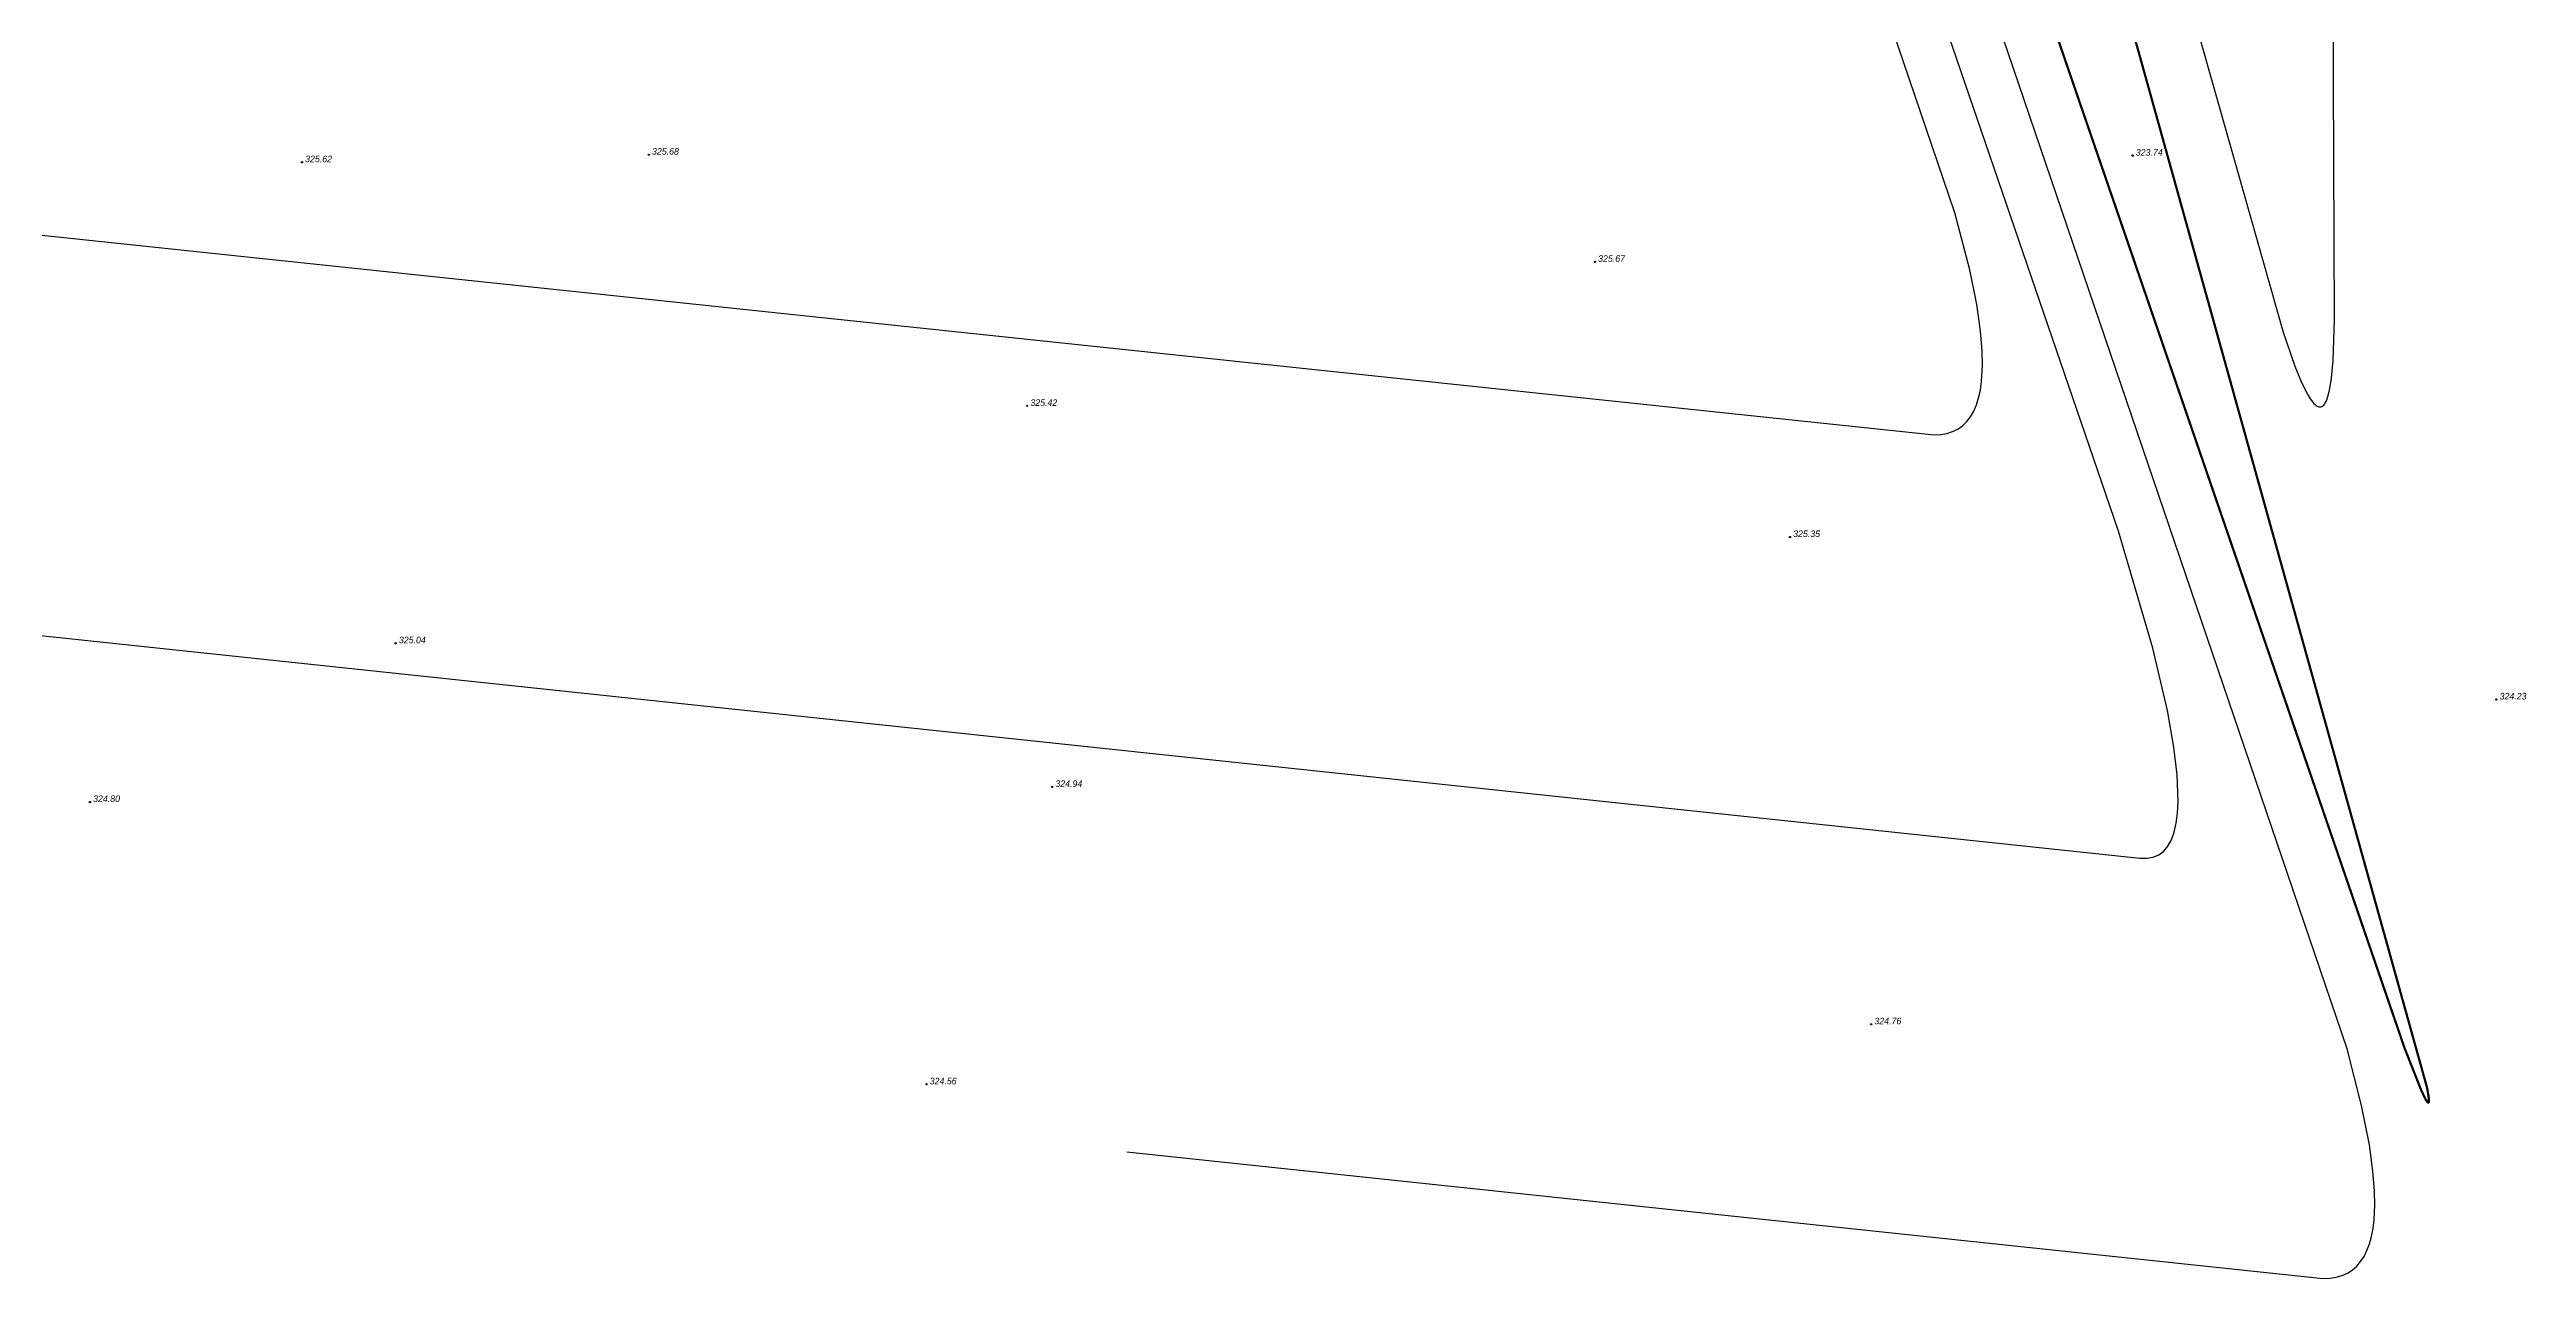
# Model space of a CAD drawing. Extents: x 108150 to 142535, y -18867 to -9422.
# Drawn here: x 141318.3 to 141648, y -13851.6 to -13687.9 of the extents above; entities that cross this region are included whole.
import ezdxf

# ---------------------------------------------------------------- set-up
doc = ezdxf.new("R2010")
doc.units = 0
doc.header["$MEASUREMENT"] = 0
for name, color, linetype in [('GEO_POINTS111', 7, 'Continuous'), ('R_Поверхность1_CNT-MAJ', 7, 'Continuous'), ('R_Поверхность1_CNT-MIN', 7, 'Continuous')]:
    doc.layers.add(name, color=color, linetype=linetype)

msp = doc.modelspace()

# ---------------------------------------------------------------- linework, layer by layer
at = {"layer": 'GEO_POINTS111'}
for points, elevation in [([(141351.8847, -13702.9289), (141351.8847, -13702.9289)], 325.6244), ([(141398.0671, -13701.9239), (141398.0671, -13701.9239)], 325.6797), ([(141595.5774, -13702.0513), (141595.5774, -13702.0513)], 323.7404), ([(141524.0028, -13716.1921), (141524.0028, -13716.1921)], 325.6712), ([(141448.4272, -13735.3696), (141448.4272, -13735.3696)], 325.4167), ([(141549.9632, -13752.8377), (141549.9632, -13752.8377)], 325.354), ([(141364.3687, -13766.9786), (141364.3687, -13766.9786)], 325.0373), ([(141644.0088, -13774.4649), (141644.0088, -13774.4649)], 324.2341), ([(141323.6639, -13788.1176), (141323.6639, -13788.1176)], 324.799), ([(141451.7562, -13786.1103), (141451.7562, -13786.1103)], 324.945), ([(141560.7826, -13817.7192), (141560.7826, -13817.7192)], 324.7574), ([(141435.0257, -13825.7059), (141435.0257, -13825.7059)], 324.5577)]:
    msp.add_lwpolyline(points, dxfattribs=dict(at, elevation=elevation))
for centre in [(141351.8847, -13702.9289, 325.6244), (141398.0671, -13701.9239, 325.6797), (141595.5774, -13702.0513, 323.7404), (141524.0028, -13716.1921, 325.6712), (141448.4272, -13735.3696, 325.4167), (141549.9632, -13752.8377, 325.354), (141364.3687, -13766.9786, 325.0373), (141644.0088, -13774.4649, 324.2341), (141323.6639, -13788.1176, 324.799), (141451.7562, -13786.1103, 324.945), (141560.7826, -13817.7192, 324.7574), (141435.0257, -13825.7059, 324.5577)]:
    msp.add_circle(centre, 0.0875, dxfattribs=at)
at = {"layer": 'R_Поверхность1_CNT-MAJ', "color": 42, "const_width": 0.3, "elevation": 324}
msp.add_lwpolyline([(141579.8743, -13628.9589), (141634.7734, -13826.1468), (141634.9583, -13827.1965), (141635.011, -13827.6402), (141635.0218, -13827.8585), (141635.0199, -13827.9444), (141635.0132, -13828.0148), (141635.0016, -13828.0696), (141634.9852, -13828.109), (141634.9638, -13828.1328), (141634.9377, -13828.1411), (141634.9067, -13828.134), (141634.8731, -13828.1131), (141634.8358, -13828.0791), (141634.7943, -13828.0318), (141634.7487, -13827.9711), (141634.6448, -13827.8099), (141634.4578, -13827.4681), (141633.9711, -13826.4248), (141631.7764, -13820.8647), (141555.6302, -13599.1442)], dxfattribs=at)
at = {"layer": 'R_Поверхность1_CNT-MIN', "color": 44}
for points, elevation in [([(141230.8701, -13756.7967), (141596.5237, -13795.5957), (141597.4699, -13795.6154), (141598.3196, -13795.4634), (141599.0727, -13795.1397), (141599.7293, -13794.6444), (141600.2894, -13793.9774), (141600.7531, -13793.1387), (141601.1202, -13792.1283), (141601.3907, -13790.9463), (141601.5648, -13789.5926), (141601.6424, -13788.0672), (141601.508, -13784.5014), (141601.0708, -13780.7981), (141600.2049, -13775.9125), (141598.265, -13767.6295), (141593.6901, -13752.0573), (141535.2395, -13581.2269)], 325), ([(141276.8517, -13708.3654), (141569.1433, -13739.2298), (141570.0377, -13739.1858), (141570.8654, -13739.042), (141571.6265, -13738.7986), (141572.321, -13738.4554), (141572.9488, -13738.0126), (141573.5099, -13737.47), (141574.0043, -13736.8278), (141574.4321, -13736.0858), (141574.7933, -13735.2442), (141575.0878, -13734.3028), (141575.3156, -13733.2617), (141575.4767, -13732.121), (141575.5975, -13729.9697), (141575.5581, -13728.0581), (141575.3404, -13725.4164), (141574.8319, -13721.8768), (141573.8979, -13717.2375), (141571.9269, -13709.6577), (141529.4518, -13584.699)], 325.5), ([(141461.6768, -13834.7015), (141620.9596, -13851.5589), (141621.8592, -13851.5226), (141622.6956, -13851.3918), (141623.4688, -13851.1665), (141624.1788, -13850.8466), (141624.8256, -13850.4322), (141625.4092, -13849.9233), (141625.9296, -13849.3198), (141626.3868, -13848.6218), (141626.7808, -13847.8293), (141627.1116, -13846.9422), (141627.3792, -13845.9607), (141627.5835, -13844.8846), (141627.7247, -13843.7139), (141627.8178, -13841.7926), (141627.7816, -13839.8856), (141627.5765, -13837.2629), (141627.096, -13833.7651), (141626.0576, -13828.5066), (141624.1205, -13820.9774), (141549.635, -13601.9919)], 324.5), ([(141592.0578, -13642.4381), (141615.6132, -13725.563), (141617.1841, -13730.0758), (141617.9897, -13732.0472), (141618.5499, -13733.236), (141618.9024, -13733.8905), (141619.2382, -13734.4345), (141619.5573, -13734.8682), (141619.7105, -13735.0436), (141619.8596, -13735.1914), (141620.0045, -13735.3116), (141620.1451, -13735.4042), (141620.2816, -13735.4692), (141620.3492, -13735.4916), (141620.4955, -13735.516), (141620.6366, -13735.5054), (141620.7723, -13735.4598), (141620.9027, -13735.3791), (141621.0278, -13735.2634), (141621.1476, -13735.1127), (141621.2621, -13734.9269), (141621.3713, -13734.7061), (141621.4751, -13734.4503), (141621.6669, -13733.8336), (141621.8374, -13733.0768), (141622.0534, -13731.6789), (141622.2669, -13729.3246), (141622.4361, -13723.8561), (141622.0865, -13638.9027)], 324.5)]:
    msp.add_lwpolyline(points, dxfattribs=dict(at, elevation=elevation))

# ---------------------------------------------------------------- texts
at = {"layer": 'GEO_POINTS111', "color": 7, "char_height": 0.876, "attachment_point": 1}
for s, insert, width in [('\\fD431|b0|i1|c0|p34;\\W1.0000000000;\\T1.0000000000;\\o\\l325.62', (141352.3116, -13702.0529, 325.6244), 4.018569), ('\\fD431|b0|i1|c0|p34;\\W1.0000000000;\\T1.0000000000;\\o\\l325.68', (141398.494, -13701.0479, 325.6797), 4.030891), ('\\fD431|b0|i1|c0|p34;\\W1.0000000000;\\T1.0000000000;\\o\\l323.74', (141596.0042, -13701.1753, 323.7404), 3.888313), ('\\fD431|b0|i1|c0|p34;\\W1.0000000000;\\T1.0000000000;\\o\\l325.67', (141524.4297, -13715.3161, 325.6712), 4.012702), ('\\fD431|b0|i1|c0|p34;\\W1.0000000000;\\T1.0000000000;\\o\\l325.42', (141448.854, -13734.4936, 325.4167), 4.018569), ('\\fD431|b0|i1|c0|p34;\\W1.0000000000;\\T1.0000000000;\\o\\l325.35', (141550.39, -13751.9617, 325.354), 3.97339), ('\\fD431|b0|i1|c0|p34;\\W1.0000000000;\\T1.0000000000;\\o\\l325.04', (141364.7955, -13766.1026, 325.0373), 4.008008), ('\\fD431|b0|i1|c0|p34;\\W1.0000000000;\\T1.0000000000;\\o\\l324.23', (141644.4357, -13773.5889, 324.2341), 4.084871), ('\\fD431|b0|i1|c0|p34;\\W1.0000000000;\\T1.0000000000;\\o\\l324.94', (141452.1831, -13785.2343, 324.945), 4.067855), ('\\fD431|b0|i1|c0|p34;\\W1.0000000000;\\T1.0000000000;\\o\\l324.80', (141324.0907, -13787.2416, 324.799), 4.10306), ('\\fD431|b0|i1|c0|p34;\\W1.0000000000;\\T1.0000000000;\\o\\l324.76', (141561.2094, -13816.8432, 324.7574), 3.957549), ('\\fD431|b0|i1|c0|p34;\\W1.0000000000;\\T1.0000000000;\\o\\l324.56', (141435.4526, -13824.8299, 324.5577), 4.023263)]:
    msp.add_mtext(s, dxfattribs=dict(at, insert=insert, width=width))

doc.saveas('drawing.dxf')
